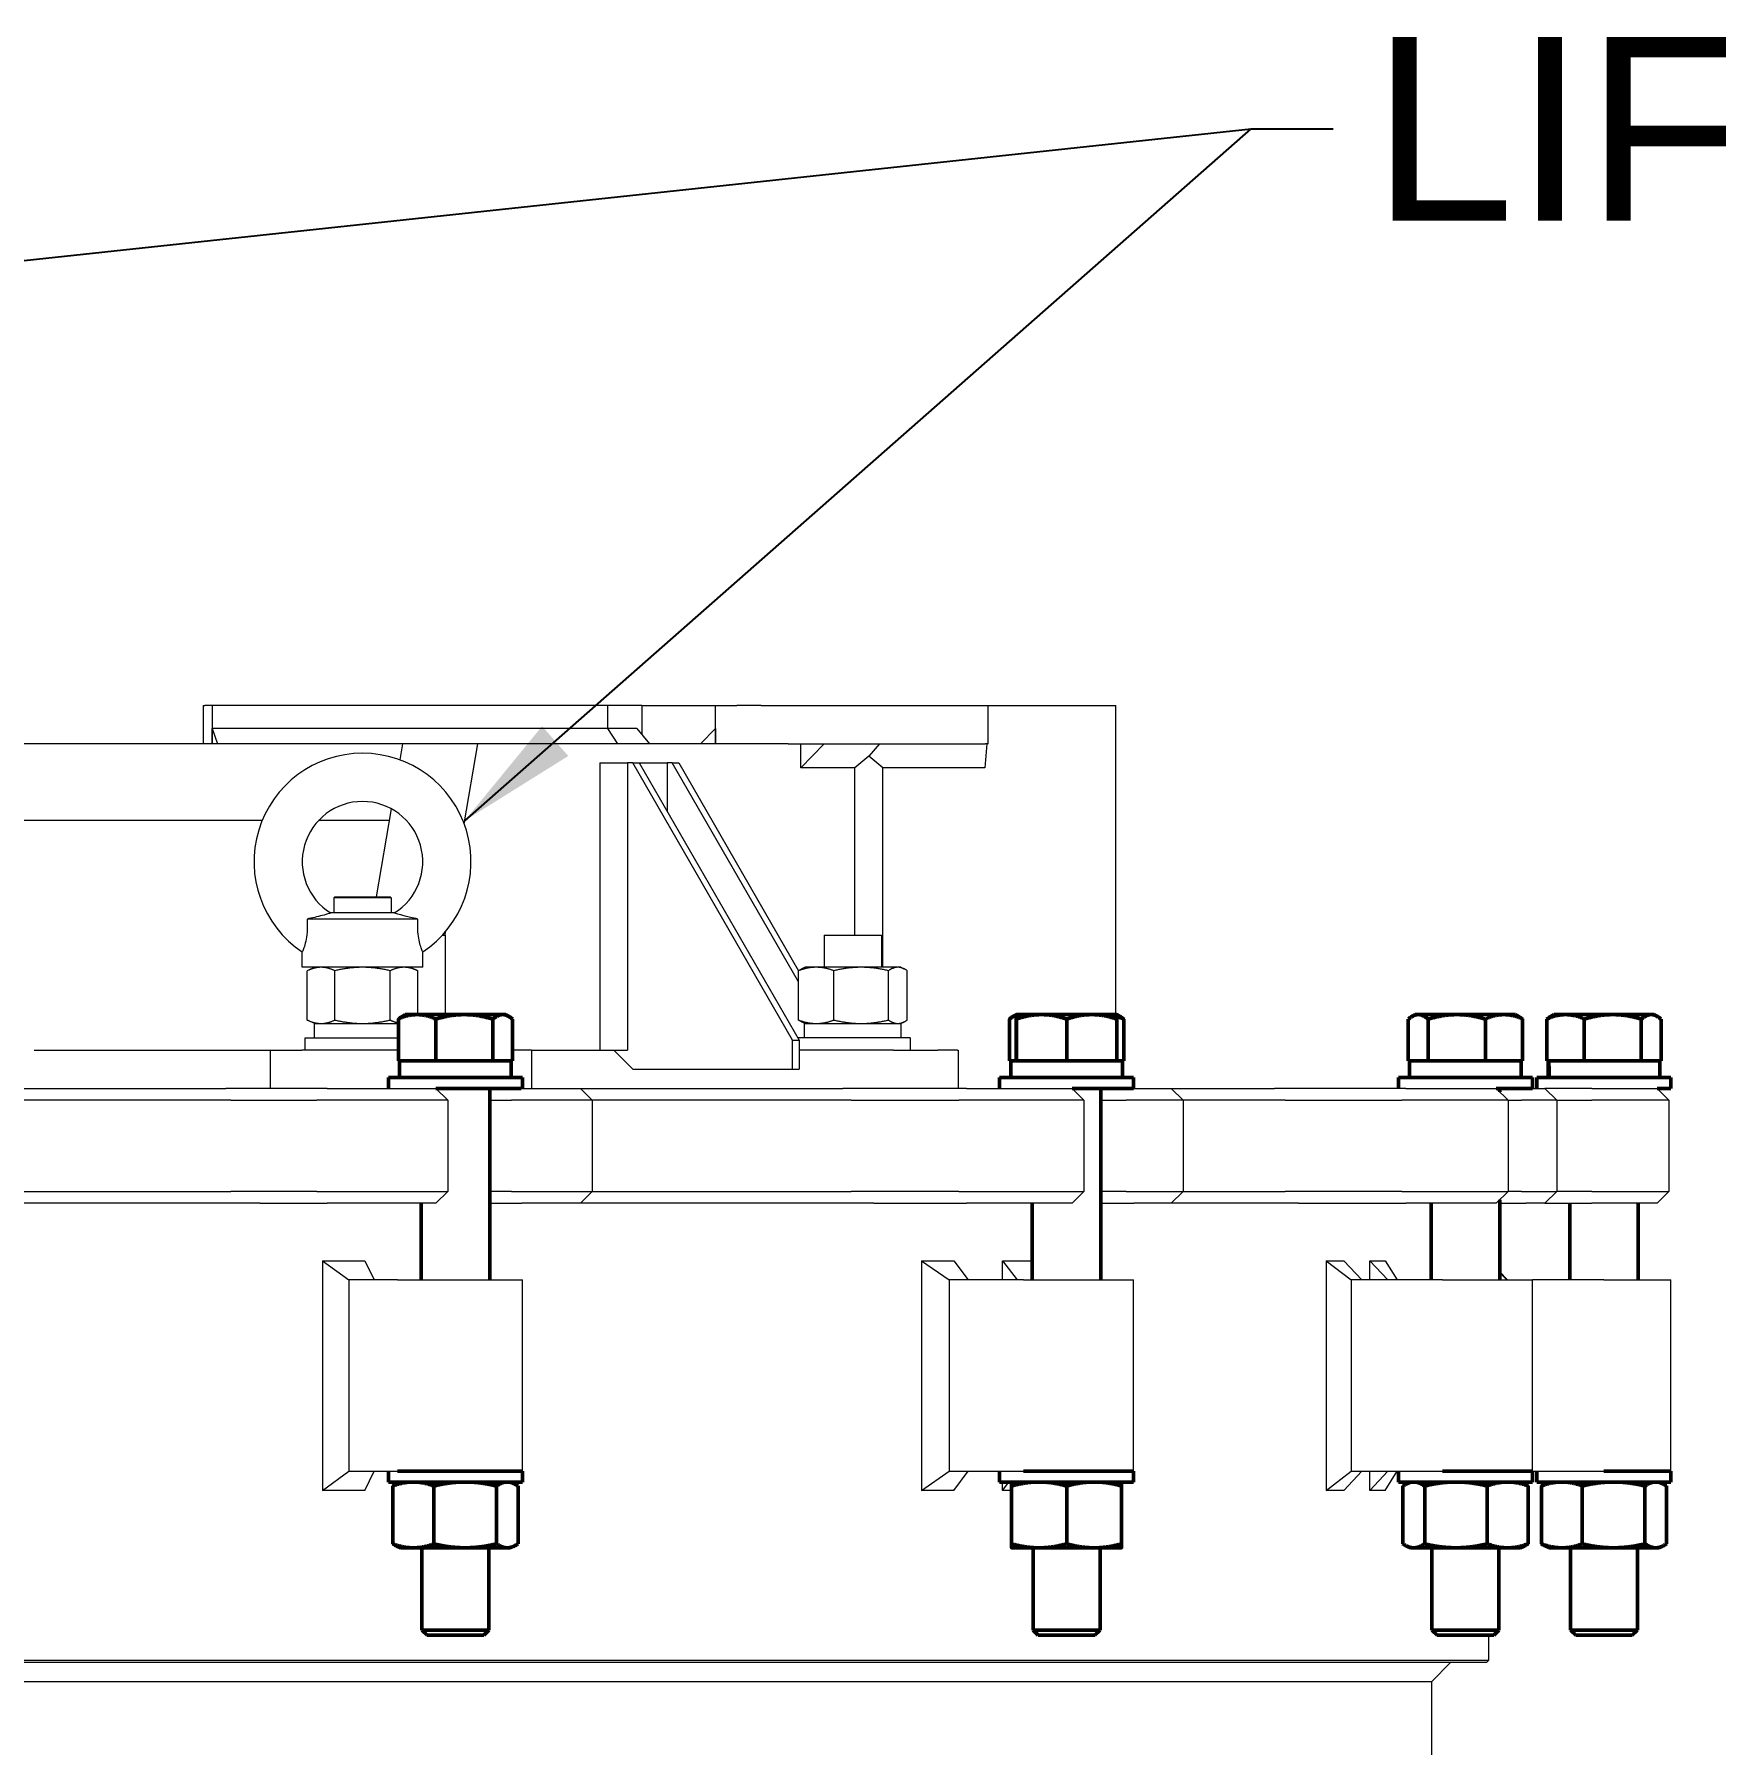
# Model space of a CAD drawing. Header units: inches. Extents: x 20 to 536, y 8 to 344.
# Drawn here: x 266.96 to 288.93, y 141.17 to 163.51 of the extents above; entities that cross this region are included whole.
import ezdxf

# ---------------------------------------------------------------- set-up
doc = ezdxf.new("R2010")
doc.units = ezdxf.units.IN
doc.header["$LTSCALE"] = 16
doc.header["$MEASUREMENT"] = 0
doc.layers.add('Symbol (ANSI)', color=7, linetype='Continuous', lineweight=25)
doc.layers.add('Visible (ANSI)', color=7, linetype='Continuous', lineweight=50)
doc.styles.add('Standard D-E', font='arial.ttf')
doc.dimstyles.new('in [mm] D-E NeptuneBenson$7', dxfattribs={"dimscale": 16, "dimtxt": 0.15, "dimasz": 0.098425, "dimexe": 0.125, "dimexo": 0.063, "dimgap": 0.031496, "dimtad": 0, "dimtih": 1, "dimtoh": 1, "dimdec": 4, "dimrnd": 1e-08, "dimzin": 3, "dimdsep": 46, "dimlunit": 5, "dimtxsty": 'Standard D-E', "dimcen": 0.09, "dimdle": 0.393701, "dimclrd": 256, "dimclre": 256, "dimclrt": 256, "dimadec": 1, "dimazin": 1, "dimtfac": 1, "dimtofl": 0, "dimtmove": 0, "dimatfit": 3, "dimfxl": 1, "dimfrac": 1, "dimtolj": 1, "dimtzin": 4, "dimlwd": -1, "dimlwe": -1, "dimarcsym": 0})

msp = doc.modelspace()

# ---------------------------------------------------------------- linework, layer by layer
at = {"layer": 'Visible (ANSI)', "linetype": 'Continuous', "lineweight": 18}
for p, q in [((269.167809, 154.743472), (269.186101, 154.743472)), ((269.167809, 154.743472), (269.167809, 154.243472)), ((269.283077, 154.743472), (269.186101, 154.743472)), ((274.447728, 154.743472), (269.283077, 154.743472)), ((269.283077, 154.743472), (269.283077, 154.243472)), ((274.896478, 154.743472), (274.447728, 154.743472)), ((274.447728, 154.743472), (274.447728, 154.443472)), ((274.896478, 154.743472), (275.10992, 154.743472)), ((274.896478, 154.743472), (274.896478, 154.364714)), ((275.10992, 154.743472), (275.86042, 154.743472)), ((275.86042, 154.743472), (276.138267, 154.743472)), ((275.86042, 154.243472), (275.86042, 154.743472)), ((276.454945, 154.743472), (276.138267, 154.743472)), ((276.454945, 154.743472), (279.38672, 154.743472)), ((279.38672, 154.743472), (279.421564, 154.743472)), ((279.421564, 154.743472), (280.396791, 154.743472)), ((279.421564, 154.243472), (279.421564, 154.743472)), ((280.396791, 154.743472), (281.089084, 154.743472)), ((281.089084, 150.707101), (281.089084, 154.743472)), ((269.283077, 154.443472), (269.351845, 154.243472)), ((269.283077, 154.243472), (269.283077, 154.443472)), ((274.447728, 154.443472), (269.283077, 154.443472)), ((274.830342, 154.443472), (274.447728, 154.443472)), ((274.447728, 154.443472), (274.579335, 154.243472)), ((274.830342, 154.443472), (274.998287, 154.243472)), ((275.86042, 154.443472), (275.663391, 154.243472)), ((275.86042, 154.443472), (275.86042, 154.243472)), ((271.76987, 154.243472), (264.334165, 154.243472)), ((271.76987, 154.243472), (269.351845, 154.243472)), ((271.76987, 154.243472), (271.734044, 154.034863)), ((272.755013, 154.243472), (271.76987, 154.243472)), ((272.575759, 153.19971), (272.755013, 154.243472)), ((276.8071, 154.243472), (272.755013, 154.243472)), ((276.8071, 154.243472), (279.38672, 154.243472)), ((277.280131, 154.243472), (276.972274, 153.930972)), ((276.972274, 153.930972), (276.972274, 154.243472)), ((278.001731, 154.243472), (277.86385, 154.081898)), ((279.405173, 154.243472), (279.377333, 153.930972)), ((279.421564, 154.243472), (279.38672, 154.243472)), ((274.350027, 153.993472), (274.711552, 153.993472)), ((274.350027, 153.993472), (274.350027, 150.243472)), ((274.778049, 153.993472), (274.711552, 153.993472)), ((274.711552, 153.993472), (274.711552, 150.243472)), ((276.866552, 150.373472), (274.778049, 153.993472)), ((274.778049, 153.993472), (274.863918, 153.993472)), ((274.863918, 153.993472), (276.952421, 150.373472)), ((274.86524, 153.993472), (275.226765, 153.993472)), ((274.86524, 153.993472), (274.86524, 153.991181)), ((275.293262, 153.993472), (275.226765, 153.993472)), ((275.226765, 153.993472), (275.226765, 153.36455)), ((276.942909, 151.134141), (275.293262, 153.993472)), ((275.293262, 153.993472), (275.379131, 153.993472)), ((275.379131, 153.993472), (276.943983, 151.281116)), ((277.681387, 153.930972), (276.972274, 153.930972)), ((277.86385, 154.081898), (277.681387, 153.930972)), ((277.681387, 151.743472), (277.681387, 153.930972)), ((278.046312, 153.930972), (277.86385, 154.081898)), ((279.377333, 153.930972), (278.046312, 153.930972)), ((278.046312, 151.325472), (278.046312, 153.930972)), ((271.624196, 153.395236), (271.426395, 152.243472)), ((269.937763, 153.243472), (264.334165, 153.243472)), ((271.598132, 153.243472), (270.675147, 153.243472)), ((270.885665, 152.243472), (270.873165, 152.230972)), ((271.623165, 152.230972), (270.873165, 152.230972)), ((270.873165, 152.230972), (270.873165, 152.034477)), ((270.885665, 152.243472), (271.610665, 152.243472)), ((271.610665, 152.243472), (271.623165, 152.230972)), ((271.623165, 152.230972), (271.623165, 152.034477)), ((271.972418, 151.955394), (270.523913, 151.955394)), ((271.663508, 152.034477), (270.832822, 152.034477)), ((272.2909, 151.743472), (272.325668, 151.743472)), ((272.325668, 151.743472), (272.334113, 151.792645)), ((272.325668, 151.743472), (272.325668, 150.707101)), ((277.278633, 151.743472), (278.028633, 151.743472)), ((277.278633, 151.743472), (277.278633, 151.325472)), ((278.028633, 151.743472), (278.028633, 151.325472)), ((270.460764, 151.325472), (270.460764, 151.52495)), ((272.035567, 151.325472), (272.035567, 151.52495)), ((272.035567, 151.325472), (270.460764, 151.325472)), ((270.623165, 151.325472), (270.526477, 151.280386)), ((270.526477, 150.636559), (270.526477, 151.280386)), ((270.887321, 150.636559), (270.887321, 151.280386)), ((271.609009, 150.636559), (271.609009, 151.280386)), ((271.873165, 151.325472), (271.969853, 151.280386)), ((271.969853, 150.707101), (271.969853, 151.280386)), ((276.942909, 150.636559), (276.942909, 151.280386)), ((277.028633, 151.325472), (276.988522, 151.306768)), ((277.174855, 151.325472), (277.028633, 151.325472)), ((277.762163, 151.325472), (277.174855, 151.325472)), ((277.406801, 150.636559), (277.406801, 151.280386)), ((278.240941, 151.325472), (277.762163, 151.325472)), ((278.117525, 150.636559), (278.117525, 151.280386)), ((278.278633, 151.325472), (278.240941, 151.325472)), ((278.278633, 151.325472), (278.318744, 151.306768)), ((278.364357, 150.636559), (278.364357, 151.280386)), ((270.623165, 150.591472), (270.526477, 150.636559)), ((270.622689, 150.403472), (270.622689, 150.591472)), ((270.622689, 150.591472), (271.716611, 150.591472)), ((277.028633, 150.591472), (276.988522, 150.610177)), ((277.021133, 150.591472), (278.286133, 150.591472)), ((277.021133, 150.403472), (277.021133, 150.591472)), ((278.278633, 150.591472), (278.318744, 150.610177)), ((278.286133, 150.403472), (278.286133, 150.591472)), ((270.498165, 150.403472), (271.716611, 150.403472)), ((270.498165, 150.243472), (270.498165, 150.403472)), ((276.866552, 150.373472), (276.952421, 150.373472)), ((276.866552, 149.993472), (276.866552, 150.373472)), ((278.403633, 150.403472), (276.935113, 150.403472)), ((276.952421, 150.373472), (276.952421, 149.993472)), ((278.403633, 150.403472), (278.403633, 150.243472)), ((266.959165, 150.243472), (270.040386, 150.243472)), ((270.040386, 150.243472), (270.454517, 150.243472)), ((270.040386, 150.243472), (270.040386, 149.743472)), ((271.716611, 150.243472), (270.454517, 150.243472)), ((273.455229, 150.243472), (273.20805, 150.243472)), ((273.455229, 150.243472), (274.350027, 150.243472)), ((273.455229, 150.243472), (273.455229, 149.743472)), ((274.350027, 150.243472), (274.711552, 150.243472)), ((274.531764, 150.243472), (274.778049, 149.993472)), ((278.183849, 150.243472), (276.952421, 150.243472)), ((278.183849, 150.243472), (278.762289, 150.243472)), ((279.019896, 150.243472), (278.762289, 150.243472)), ((279.019896, 150.243472), (279.027325, 150.243472)), ((279.027325, 150.243472), (279.027325, 149.743472)), ((274.778049, 149.993472), (276.866552, 149.993472)), ((276.866552, 149.993472), (276.952421, 149.993472)), ((264.769311, 149.743472), (269.462742, 149.743472)), ((270.307369, 149.743472), (269.462742, 149.743472)), ((270.785475, 149.743472), (270.307369, 149.743472)), ((270.785475, 149.743472), (271.915026, 149.743472)), ((271.915026, 149.743472), (272.158022, 149.743472)), ((272.158022, 149.743472), (272.207552, 149.743472)), ((272.207552, 149.743472), (272.362552, 149.588472)), ((273.329318, 149.743472), (273.319663, 149.743472)), ((273.329318, 149.743472), (273.461092, 149.743472)), ((273.461092, 149.743472), (273.696084, 149.743472)), ((273.696084, 149.743472), (274.094317, 149.743472)), ((274.094317, 149.743472), (277.521187, 149.743472)), ((274.094317, 149.743472), (274.249317, 149.588472)), ((278.405809, 149.743472), (277.521187, 149.743472)), ((279.138311, 149.743472), (278.405809, 149.743472)), ((279.138311, 149.743472), (280.310224, 149.743472)), ((280.310224, 149.743472), (280.493743, 149.743472)), ((280.493743, 149.743472), (280.517487, 149.743472)), ((280.517487, 149.743472), (280.672487, 149.588472)), ((281.325603, 149.743472), (281.320348, 149.743472)), ((281.325603, 149.743472), (281.460917, 149.743472)), ((281.460917, 149.743472), (281.632173, 149.743472)), ((281.632173, 149.743472), (281.812041, 149.743472)), ((281.812041, 149.743472), (283.159857, 149.743472)), ((281.812041, 149.743472), (281.967041, 149.588472)), ((283.977775, 149.743472), (283.159857, 149.743472)), ((284.876322, 149.743472), (283.977775, 149.743472)), ((284.876322, 149.743472), (285.949246, 149.743472)), ((285.949246, 149.743472), (286.051154, 149.743472)), ((286.051154, 149.743472), (286.057706, 149.743472)), ((286.057706, 149.743472), (286.212706, 149.588472)), ((286.530893, 149.743472), (286.565776, 149.743472)), ((286.565776, 149.743472), (286.652641, 149.743472)), ((286.652641, 149.743472), (286.694369, 149.743472)), ((287.307419, 149.743472), (286.694369, 149.743472)), ((286.694369, 149.743472), (286.849369, 149.588472)), ((287.307419, 149.743472), (288.151945, 149.743472)), ((288.151945, 149.743472), (288.159949, 149.743472)), ((288.159949, 149.743472), (288.159977, 149.743472)), ((288.159977, 149.743472), (288.314977, 149.588472)), ((269.528381, 149.588472), (264.809285, 149.588472)), ((269.528381, 149.588472), (270.173135, 149.588472)), ((270.173135, 149.588472), (270.651241, 149.588472)), ((271.987988, 149.588472), (270.651241, 149.588472)), ((272.232211, 149.588472), (271.987988, 149.588472)), ((272.362552, 149.588472), (272.232211, 149.588472)), ((272.362552, 149.588472), (272.362552, 148.398472)), ((272.909831, 149.588472), (273.195084, 149.588472)), ((273.541857, 149.588472), (273.195084, 149.588472)), ((273.778035, 149.588472), (273.541857, 149.588472)), ((274.249317, 149.588472), (273.778035, 149.588472)), ((277.630893, 149.588472), (274.249317, 149.588472)), ((274.249317, 149.588472), (274.249317, 148.398472)), ((277.630893, 149.588472), (278.306177, 149.588472)), ((278.306177, 149.588472), (279.038679, 149.588472)), ((280.425558, 149.588472), (279.038679, 149.588472)), ((280.610004, 149.588472), (280.425558, 149.588472)), ((280.672487, 149.588472), (280.610004, 149.588472)), ((280.672487, 149.588472), (280.672487, 148.398472)), ((280.892848, 149.588472), (281.225971, 149.588472)), ((281.582059, 149.588472), (281.225971, 149.588472)), ((281.754179, 149.588472), (281.582059, 149.588472)), ((281.967041, 149.588472), (281.754179, 149.588472)), ((283.300397, 149.588472), (281.967041, 149.588472)), ((281.967041, 149.588472), (281.967041, 148.398472)), ((283.300397, 149.588472), (283.924762, 149.588472)), ((283.924762, 149.588472), (284.823308, 149.588472)), ((286.093042, 149.588472), (284.823308, 149.588472)), ((286.195464, 149.588472), (286.093042, 149.588472)), ((286.212706, 149.588472), (286.195464, 149.588472)), ((286.212706, 149.588472), (286.390231, 149.588472)), ((286.212706, 149.588472), (286.212706, 148.398472)), ((286.712683, 149.588472), (286.390231, 149.588472)), ((286.799987, 149.588472), (286.712683, 149.588472)), ((286.849369, 149.588472), (286.799987, 149.588472)), ((286.849369, 149.588472), (287.307419, 149.588472)), ((286.849369, 149.588472), (286.849369, 148.398472)), ((288.306858, 149.588472), (287.307419, 149.588472)), ((288.314902, 149.588472), (288.306858, 149.588472)), ((288.314977, 149.588472), (288.314902, 149.588472)), ((288.314977, 149.588472), (288.314977, 148.398472)), ((264.809285, 148.398472), (269.528381, 148.398472)), ((270.173135, 148.398472), (269.528381, 148.398472)), ((270.651241, 148.398472), (270.173135, 148.398472)), ((270.651241, 148.398472), (271.987988, 148.398472)), ((271.987988, 148.398472), (272.232211, 148.398472)), ((272.207552, 148.243472), (272.362552, 148.398472)), ((272.232211, 148.398472), (272.362552, 148.398472)), ((273.195084, 148.398472), (272.909831, 148.398472)), ((273.195084, 148.398472), (273.541857, 148.398472)), ((273.541857, 148.398472), (273.778035, 148.398472)), ((273.778035, 148.398472), (274.249317, 148.398472)), ((274.094317, 148.243472), (274.249317, 148.398472)), ((274.249317, 148.398472), (277.630893, 148.398472)), ((278.306177, 148.398472), (277.630893, 148.398472)), ((279.038679, 148.398472), (278.306177, 148.398472)), ((279.038679, 148.398472), (280.425558, 148.398472)), ((280.425558, 148.398472), (280.610004, 148.398472)), ((280.517487, 148.243472), (280.672487, 148.398472)), ((280.610004, 148.398472), (280.672487, 148.398472)), ((281.225971, 148.398472), (280.892848, 148.398472)), ((281.225971, 148.398472), (281.582059, 148.398472)), ((281.582059, 148.398472), (281.754179, 148.398472)), ((281.754179, 148.398472), (281.967041, 148.398472)), ((281.812041, 148.243472), (281.967041, 148.398472)), ((281.967041, 148.398472), (283.300397, 148.398472)), ((283.924762, 148.398472), (283.300397, 148.398472)), ((284.823308, 148.398472), (283.924762, 148.398472)), ((284.823308, 148.398472), (286.093042, 148.398472)), ((286.057706, 148.243472), (286.212706, 148.398472)), ((286.093042, 148.398472), (286.195464, 148.398472)), ((286.195464, 148.398472), (286.212706, 148.398472)), ((286.390231, 148.398472), (286.212706, 148.398472)), ((286.390231, 148.398472), (286.712683, 148.398472)), ((286.694369, 148.243472), (286.849369, 148.398472)), ((286.712683, 148.398472), (286.799987, 148.398472)), ((286.799987, 148.398472), (286.849369, 148.398472)), ((287.307419, 148.398472), (286.849369, 148.398472)), ((287.307419, 148.398472), (288.306858, 148.398472)), ((288.159977, 148.243472), (288.314977, 148.398472)), ((288.306858, 148.398472), (288.314902, 148.398472)), ((288.314902, 148.398472), (288.314977, 148.398472)), ((269.909016, 148.243472), (264.472068, 148.243472)), ((269.909016, 148.243472), (270.307369, 148.243472)), ((270.307369, 148.243472), (270.785475, 148.243472)), ((271.915026, 148.243472), (270.785475, 148.243472)), ((272.158022, 148.243472), (271.915026, 148.243472)), ((272.207552, 148.243472), (272.158022, 148.243472)), ((272.909831, 148.243472), (273.329318, 148.243472)), ((273.461092, 148.243472), (273.329318, 148.243472)), ((273.696084, 148.243472), (273.461092, 148.243472)), ((274.094317, 148.243472), (273.696084, 148.243472)), ((277.927044, 148.243472), (274.094317, 148.243472)), ((277.927044, 148.243472), (278.405809, 148.243472)), ((278.405809, 148.243472), (279.138311, 148.243472)), ((280.310224, 148.243472), (279.138311, 148.243472)), ((280.493743, 148.243472), (280.310224, 148.243472)), ((280.517487, 148.243472), (280.493743, 148.243472)), ((280.892848, 148.243472), (281.325603, 148.243472)), ((281.460917, 148.243472), (281.325603, 148.243472)), ((281.632173, 148.243472), (281.460917, 148.243472)), ((281.812041, 148.243472), (281.632173, 148.243472)), ((283.476344, 148.243472), (281.812041, 148.243472)), ((283.476344, 148.243472), (283.977775, 148.243472)), ((283.977775, 148.243472), (284.876322, 148.243472)), ((285.949246, 148.243472), (284.876322, 148.243472)), ((286.051154, 148.243472), (285.949246, 148.243472)), ((286.057706, 148.243472), (286.051154, 148.243472)), ((286.103393, 148.243472), (286.443244, 148.243472)), ((286.565776, 148.243472), (286.443244, 148.243472)), ((286.652641, 148.243472), (286.565776, 148.243472)), ((286.694369, 148.243472), (286.652641, 148.243472)), ((286.694369, 148.243472), (287.307419, 148.243472)), ((288.151945, 148.243472), (287.307419, 148.243472)), ((288.159949, 148.243472), (288.151945, 148.243472)), ((288.159977, 148.243472), (288.159949, 148.243472)), ((270.724533, 147.493375), (270.724533, 144.49357)), ((270.724533, 147.493375), (271.278427, 147.493375)), ((270.724533, 147.493375), (271.070362, 147.243472)), ((271.278427, 147.493375), (271.399607, 147.243472)), ((278.552366, 147.493375), (278.552366, 144.49357)), ((278.552366, 147.493375), (278.970549, 147.493375)), ((278.552366, 147.493375), (278.911264, 147.243472)), ((278.970549, 147.493375), (279.159181, 147.243472)), ((279.607749, 147.493375), (279.801968, 147.243472)), ((279.607749, 147.243472), (279.607749, 147.493375)), ((279.607749, 147.493375), (279.997848, 147.493375)), ((283.836048, 147.493375), (283.836048, 144.49357)), ((283.836048, 147.493375), (284.068082, 147.493375)), ((283.836048, 147.493375), (284.164726, 147.243472)), ((284.068082, 147.493375), (284.301413, 147.243472)), ((284.407129, 147.493375), (284.643433, 147.243472)), ((284.407129, 147.243472), (284.407129, 147.493375)), ((284.407129, 147.493375), (284.605526, 147.493375)), ((284.605526, 147.493375), (284.763262, 147.243472)), ((271.704558, 147.243472), (271.070362, 147.243472)), ((271.070362, 147.243472), (271.070362, 144.743472)), ((271.704558, 147.243472), (273.337331, 147.243472)), ((273.337331, 144.743472), (273.337331, 147.243472)), ((279.882909, 147.243472), (278.911264, 147.243472)), ((278.911264, 147.243472), (278.911264, 144.743472)), ((279.882909, 147.243472), (281.320348, 147.243472)), ((281.320348, 144.743472), (281.320348, 147.243472)), ((285.356625, 147.243472), (284.164726, 147.243472)), ((284.164726, 147.243472), (284.164726, 144.743472)), ((285.356625, 147.243472), (286.530893, 147.243472)), ((286.103393, 147.346159), (286.206074, 147.243472)), ((286.103393, 147.333956), (286.197104, 147.243472)), ((286.530893, 144.743472), (286.530893, 147.243472)), ((287.465496, 147.243472), (286.530893, 147.243472)), ((287.465496, 147.243472), (288.340496, 147.243472)), ((288.340496, 144.743472), (288.340496, 147.243472)), ((270.724533, 144.49357), (271.070362, 144.743472)), ((271.070362, 144.743472), (271.704558, 144.743472)), ((271.278427, 144.49357), (271.399607, 144.743472)), ((273.337331, 144.743472), (271.704558, 144.743472)), ((278.552366, 144.49357), (278.911264, 144.743472)), ((278.911264, 144.743472), (279.882909, 144.743472)), ((278.970549, 144.49357), (279.159181, 144.743472)), ((279.607749, 144.49357), (279.692677, 144.602847)), ((279.607749, 144.49357), (279.607749, 144.602847)), ((281.320348, 144.743472), (279.882909, 144.743472)), ((283.836048, 144.49357), (284.164726, 144.743472)), ((284.068082, 144.49357), (284.301413, 144.743472)), ((284.164726, 144.743472), (285.356625, 144.743472)), ((284.407129, 144.49357), (284.643433, 144.743472)), ((284.407129, 144.49357), (284.407129, 144.743472)), ((284.605526, 144.49357), (284.763262, 144.743472)), ((286.530893, 144.743472), (285.356625, 144.743472)), ((286.530893, 144.743472), (287.465496, 144.743472)), ((288.340496, 144.743472), (287.465496, 144.743472)), ((271.278427, 144.49357), (270.724533, 144.49357)), ((278.970549, 144.49357), (278.552366, 144.49357)), ((279.725544, 144.49357), (279.607749, 144.49357)), ((284.068082, 144.49357), (283.836048, 144.49357)), ((284.605526, 144.49357), (284.407129, 144.49357)), ((285.960496, 142.274722), (285.960496, 142.603097)), ((228.957835, 142.274722), (285.960496, 142.274722)), ((285.929246, 142.243472), (228.989085, 142.243472)), ((285.21119, 141.993472), (285.46119, 142.243472)), ((285.929246, 142.243472), (285.960496, 142.274722)), ((285.21119, 141.993472), (229.707141, 141.993472)), ((285.21119, 141.993472), (285.21119, 73.75734))]:
    msp.add_line(p, q, dxfattribs=at)
at = {"layer": 'Visible (ANSI)'}
for p, q in [((271.716611, 150.103101), (271.716611, 150.64851)), ((271.806331, 150.707101), (271.764721, 150.683078)), ((271.960624, 150.707101), (271.806331, 150.707101)), ((272.577497, 150.707101), (271.960624, 150.707101)), ((272.204637, 150.103101), (272.204637, 150.64851)), ((273.079203, 150.707101), (272.577497, 150.707101)), ((272.950356, 150.103101), (272.950356, 150.64851)), ((273.118331, 150.707101), (273.079203, 150.707101)), ((273.118331, 150.707101), (273.15994, 150.683078)), ((273.20805, 150.103101), (273.20805, 150.64851)), ((279.699119, 150.103101), (279.699119, 150.64851)), ((279.789347, 150.707101), (279.746753, 150.682509)), ((279.788615, 150.103101), (279.788615, 150.64851)), ((279.789348, 150.707101), (279.789347, 150.707101)), ((279.789349, 150.707101), (279.789348, 150.707101)), ((280.118451, 150.707101), (279.789349, 150.707101)), ((279.790084, 150.103101), (279.790084, 150.64851)), ((280.774449, 150.707101), (280.118451, 150.707101)), ((280.446817, 150.103101), (280.446817, 150.64851)), ((281.101348, 150.707101), (280.774449, 150.707101)), ((281.101348, 150.707101), (281.101349, 150.707101)), ((281.101349, 150.707101), (281.143943, 150.682509)), ((281.102081, 150.103101), (281.102081, 150.64851)), ((281.191577, 150.103101), (281.191577, 150.64851)), ((284.909663, 150.103101), (284.909663, 150.64851)), ((284.999893, 150.707101), (284.957298, 150.682509)), ((285.039891, 150.707101), (284.999893, 150.707101)), ((285.543233, 150.707101), (285.039891, 150.707101)), ((285.170118, 150.103101), (285.170118, 150.64851)), ((286.159235, 150.707101), (285.543233, 150.707101)), ((285.916347, 150.103101), (285.916347, 150.64851)), ((286.311893, 150.707101), (286.159235, 150.707101)), ((286.311893, 150.707101), (286.354488, 150.682509)), ((286.402122, 150.103101), (286.402122, 150.64851)), ((286.719777, 150.103101), (286.719777, 150.64851)), ((286.809496, 150.707101), (286.767886, 150.683078)), ((286.96379, 150.707101), (286.809496, 150.707101)), ((287.580662, 150.707101), (286.96379, 150.707101)), ((287.207802, 150.103101), (287.207802, 150.64851)), ((288.082368, 150.707101), (287.580662, 150.707101)), ((287.953521, 150.103101), (287.953521, 150.64851)), ((288.121496, 150.707101), (288.082368, 150.707101)), ((288.121496, 150.707101), (288.163105, 150.683078)), ((288.211215, 150.103101), (288.211215, 150.64851)), ((271.960624, 150.103101), (271.716611, 150.103101)), ((271.732831, 150.103097), (273.191831, 150.103097)), ((271.732831, 150.103097), (271.732831, 149.884097)), ((271.806331, 150.103101), (271.806331, 150.103097)), ((272.204637, 150.103101), (271.960624, 150.103101)), ((272.577497, 150.103101), (272.204637, 150.103101)), ((272.950356, 150.103101), (272.577497, 150.103101)), ((273.079203, 150.103101), (272.950356, 150.103101)), ((273.20805, 150.103101), (273.079203, 150.103101)), ((273.118331, 150.103101), (273.118331, 150.103097)), ((273.191831, 150.103097), (273.191831, 149.884097)), ((279.788615, 150.103101), (279.699119, 150.103101)), ((279.715848, 150.103097), (281.174848, 150.103097)), ((279.715848, 150.103097), (279.715848, 149.884097)), ((279.789349, 150.103101), (279.788615, 150.103101)), ((279.789348, 150.103101), (279.789348, 150.103097)), ((279.790084, 150.103101), (279.789349, 150.103101)), ((280.118451, 150.103101), (279.790084, 150.103101)), ((280.446817, 150.103101), (280.118451, 150.103101)), ((280.774449, 150.103101), (280.446817, 150.103101)), ((281.102081, 150.103101), (280.774449, 150.103101)), ((281.101348, 150.103101), (281.101348, 150.103097)), ((281.191577, 150.103101), (281.102081, 150.103101)), ((281.174848, 150.103097), (281.174848, 149.884097)), ((285.039891, 150.103101), (284.909663, 150.103101)), ((284.926393, 150.103097), (286.385393, 150.103097)), ((284.926393, 150.103097), (284.926393, 149.884097)), ((284.999893, 150.103101), (284.999893, 150.103097)), ((285.170118, 150.103101), (285.039891, 150.103101)), ((285.543233, 150.103101), (285.170118, 150.103101)), ((285.916347, 150.103101), (285.543233, 150.103101)), ((286.159235, 150.103101), (285.916347, 150.103101)), ((286.402122, 150.103101), (286.159235, 150.103101)), ((286.311893, 150.103101), (286.311893, 150.103097)), ((286.385393, 150.103097), (286.385393, 149.884097)), ((286.96379, 150.103101), (286.719777, 150.103101)), ((286.735996, 150.103097), (286.738685, 150.103097)), ((286.735996, 150.103097), (286.735996, 149.884097)), ((286.738685, 150.103097), (286.745438, 150.103097)), ((286.745438, 150.103097), (288.194996, 150.103097)), ((286.809496, 150.103101), (286.809496, 150.103097)), ((287.207802, 150.103101), (286.96379, 150.103101)), ((287.580662, 150.103101), (287.207802, 150.103101)), ((287.953521, 150.103101), (287.580662, 150.103101)), ((288.082368, 150.103101), (287.953521, 150.103101)), ((288.211215, 150.103101), (288.082368, 150.103101)), ((288.121496, 150.103101), (288.121496, 150.103097)), ((288.194996, 150.103097), (288.194996, 149.884097)), ((273.337331, 149.884097), (271.587331, 149.884097)), ((271.587331, 149.743472), (271.587331, 149.884097)), ((272.207552, 149.743472), (273.319663, 149.743472)), ((272.909831, 149.743472), (272.909831, 147.243472)), ((273.337331, 149.743472), (273.337331, 149.884097)), ((281.320348, 149.884097), (279.570348, 149.884097)), ((279.570348, 149.743472), (279.570348, 149.884097)), ((280.517487, 149.743472), (281.320348, 149.743472)), ((280.892848, 149.743472), (280.892848, 147.243472)), ((281.320348, 149.743472), (281.320348, 149.884097)), ((286.530893, 149.884097), (284.780893, 149.884097)), ((284.780893, 149.743472), (284.780893, 149.884097)), ((286.057706, 149.743472), (286.530893, 149.743472)), ((286.103393, 149.743472), (286.103393, 149.697786)), ((286.530893, 149.743472), (286.530893, 149.884097)), ((288.340496, 149.884097), (286.590496, 149.884097)), ((286.590496, 149.743472), (286.590496, 149.884097)), ((288.159977, 149.743472), (288.340496, 149.743472)), ((288.340496, 149.743472), (288.340496, 149.884097)), ((272.014831, 148.243472), (272.014831, 147.243472)), ((279.997848, 148.243472), (279.997848, 147.243472)), ((285.208393, 148.243472), (285.208393, 147.243472)), ((286.103393, 148.289159), (286.103393, 147.243472)), ((287.017996, 148.243472), (287.017996, 147.243472)), ((287.912996, 148.243472), (287.912996, 147.243472)), ((271.587331, 144.602847), (271.587331, 144.743472)), ((271.587331, 144.602847), (273.337331, 144.602847)), ((271.644995, 143.795715), (271.644995, 144.55098)), ((271.743331, 144.602847), (271.697725, 144.581581)), ((273.337331, 144.743472), (271.704558, 144.743472)), ((272.179889, 143.795715), (272.179889, 144.55098)), ((272.997225, 143.795715), (272.997225, 144.55098)), ((273.181331, 144.602847), (273.226936, 144.581581)), ((273.279666, 143.795715), (273.279666, 144.55098)), ((273.337331, 144.602847), (273.337331, 144.743472)), ((279.570348, 144.602847), (279.570348, 144.743472)), ((279.570348, 144.602847), (281.320348, 144.602847)), ((279.725544, 143.795715), (279.725544, 144.55098)), ((279.726348, 144.602847), (279.726347, 144.602847)), ((279.727155, 143.795715), (279.727155, 144.55098)), ((281.320348, 144.743472), (279.882909, 144.743472)), ((280.446958, 143.795715), (280.446958, 144.55098)), ((281.164348, 144.602847), (281.164349, 144.602847)), ((281.165152, 143.795715), (281.165152, 144.55098)), ((281.320348, 144.602847), (281.320348, 144.743472)), ((284.780893, 144.602847), (284.780893, 144.743472)), ((284.780893, 144.602847), (286.530893, 144.602847)), ((284.837998, 143.795715), (284.837998, 144.55098)), ((284.936893, 144.602847), (284.890207, 144.581078)), ((285.123466, 143.795715), (285.123466, 144.55098)), ((286.530893, 144.743472), (285.356625, 144.743472)), ((285.941361, 143.795715), (285.941361, 144.55098)), ((286.374893, 144.602847), (286.421579, 144.581078)), ((286.473787, 143.795715), (286.473787, 144.55098)), ((286.530893, 144.602847), (286.530893, 144.743472)), ((286.590496, 144.602847), (286.590496, 144.743472)), ((286.590496, 144.602847), (288.340496, 144.602847)), ((286.64816, 143.795715), (286.64816, 144.55098)), ((286.746496, 144.602847), (286.70089, 144.581581)), ((287.183054, 143.795715), (287.183054, 144.55098)), ((288.340496, 144.743472), (287.465496, 144.743472)), ((288.00039, 143.795715), (288.00039, 144.55098)), ((288.184496, 144.602847), (288.230101, 144.581581)), ((288.282831, 143.795715), (288.282831, 144.55098)), ((288.340496, 144.602847), (288.340496, 144.743472)), ((271.743331, 143.743847), (271.697725, 143.765114)), ((271.743331, 143.743847), (271.912442, 143.743847)), ((271.912442, 143.743847), (272.588557, 143.743847)), ((272.024831, 143.743847), (272.024831, 142.669212)), ((272.588557, 143.743847), (273.138445, 143.743847)), ((272.899831, 143.743847), (272.899831, 142.669212)), ((273.138445, 143.743847), (273.181331, 143.743847)), ((273.181331, 143.743847), (273.226936, 143.765114)), ((279.726348, 143.743847), (279.726347, 143.743848)), ((279.726348, 143.743847), (279.726349, 143.743847)), ((279.726349, 143.743847), (280.087057, 143.743847)), ((280.007848, 143.743847), (280.007848, 142.669212)), ((280.087057, 143.743847), (280.806055, 143.743847)), ((280.806055, 143.743847), (281.164348, 143.743847)), ((280.882848, 143.743847), (280.882848, 142.669212)), ((281.164348, 143.743847), (281.164349, 143.743848)), ((284.936893, 143.743847), (284.890207, 143.765617)), ((284.936893, 143.743847), (284.980732, 143.743847)), ((284.980732, 143.743847), (285.532413, 143.743847)), ((285.218393, 143.743847), (285.218393, 142.669212)), ((285.532413, 143.743847), (286.207574, 143.743847)), ((286.093393, 143.743847), (286.093393, 142.669212)), ((286.207574, 143.743847), (286.374893, 143.743847)), ((286.374893, 143.743847), (286.421579, 143.765617)), ((286.746496, 143.743847), (286.70089, 143.765114)), ((286.746496, 143.743847), (286.915607, 143.743847)), ((286.915607, 143.743847), (287.591722, 143.743847)), ((287.027996, 143.743847), (287.027996, 142.669212)), ((287.591722, 143.743847), (288.141611, 143.743847)), ((287.902996, 143.743847), (287.902996, 142.669212)), ((288.141611, 143.743847), (288.184496, 143.743847)), ((288.184496, 143.743847), (288.230101, 143.765114)), ((272.024831, 142.669212), (272.899831, 142.669212)), ((272.092992, 142.603097), (272.024831, 142.669212)), ((272.831669, 142.603097), (272.092992, 142.603097)), ((272.831669, 142.603097), (272.899831, 142.669212)), ((280.007848, 142.669212), (280.882848, 142.669212)), ((280.076009, 142.603097), (280.007848, 142.669212)), ((280.814687, 142.603097), (280.076009, 142.603097)), ((280.814687, 142.603097), (280.882848, 142.669212)), ((285.218393, 142.669212), (286.093393, 142.669212)), ((285.286554, 142.603097), (285.218393, 142.669212)), ((286.025232, 142.603097), (285.286554, 142.603097)), ((286.025232, 142.603097), (286.093393, 142.669212)), ((287.027996, 142.669212), (287.902996, 142.669212)), ((287.096157, 142.603097), (287.027996, 142.669212)), ((287.834835, 142.603097), (287.096157, 142.603097)), ((287.834835, 142.603097), (287.902996, 142.669212))]:
    msp.add_line(p, q, dxfattribs=at)
at = {"layer": 'Visible (ANSI)', "linetype": 'Continuous', "lineweight": 18}
for radius, start, end in [(1.417323, 303.7489886, 236.2510114), (0.787402, 301.8357245, 238.1642755)]:
    msp.add_arc((271.248165, 152.703425), radius, start, end, dxfattribs=at)
at = {"layer": 'Visible (ANSI)'}
for centre, start_param, end_param in [((287.465496, 149.728846), 4.616270305, 4.669319672), ((287.465496, 150.039349), 4.69144493, 4.744388703)]:
    msp.add_ellipse(centre, major_axis=(0.132042, -4.137137), ratio=0.173417129, start_param=start_param, end_param=end_param, dxfattribs=at)
at = {"layer": 'Visible (ANSI)', "linetype": 'Continuous', "lineweight": 18}
for points, knots in [([(270.523913, 151.955394), (270.527157, 151.898773), (270.527686, 151.840552), (270.519529, 151.736342), (270.512884, 151.697171), (270.498474, 151.631843), (270.489944, 151.603465), (270.474593, 151.558449), (270.468096, 151.542518), (270.462001, 151.5278), (270.460789, 151.52494), (270.460781, 151.524944)], [0, 0, 0, 0, 0.43602809, 0.43602809, 0.810321089, 0.810321089, 1.202761918, 1.202761918, 1.595585956, 1.595585956, 1.844904401, 1.844904401, 1.844904401, 1.844904401]), ([(270.832822, 152.034477), (270.832822, 152.034477), (270.827309, 152.032535), (270.805203, 152.025317), (270.78806, 152.019948), (270.740278, 152.00622), (270.707558, 151.997525), (270.640623, 151.981113), (270.606793, 151.973306), (270.5561, 151.962208), (270.540087, 151.958782), (270.523913, 151.955394)], [1.447426717, 1.447426717, 1.447426717, 1.447426717, 1.701363756, 1.701363756, 1.977577973, 1.977577973, 2.323953221, 2.323953221, 2.627241453, 2.627241453, 2.763852407, 2.763852407, 2.763852407, 2.763852407]), ([(271.972418, 151.955394), (271.938665, 151.962464), (271.905592, 151.969708), (271.825319, 151.98823), (271.781599, 151.999314), (271.720026, 152.016392), (271.69794, 152.023151), (271.67064, 152.031968), (271.663856, 152.034357), (271.663513, 152.034476), (271.663508, 152.034477), (271.663508, 152.034477)], [0.164394047, 0.164394047, 0.164394047, 0.164394047, 0.430091251, 0.430091251, 0.844644055, 0.844644055, 1.165696229, 1.165696229, 1.440343308, 1.440343308, 1.447426706, 1.447426706, 1.447426706, 1.447426706]), ([(272.03555, 151.524944), (272.035555, 151.524945), (272.03515, 151.525921), (272.032095, 151.533142), (272.026851, 151.545448), (272.013143, 151.582909), (272.005031, 151.607135), (271.990112, 151.664506), (271.983587, 151.696119), (271.97371, 151.767646), (271.970848, 151.806575), (271.969344, 151.882578), (271.970351, 151.919317), (271.972418, 151.955394)], [1.845071138, 1.845071138, 1.845071138, 1.845071138, 1.990459955, 1.990459955, 2.38348301, 2.38348301, 2.760985396, 2.760985396, 3.119921201, 3.119921201, 3.506258591, 3.506258591, 3.861808851, 3.861808851, 3.861808851, 3.861808851])]:
    msp.add_open_spline(points, degree=3, knots=knots, dxfattribs=at)
for points, weights in [([(270.706899, 151.325472), (270.623165, 151.325472), (270.526477, 151.280386)], [1, 1.0379548493, 1]), ([(270.887321, 151.280386), (270.790634, 151.325472), (270.706899, 151.325472)], [1, 1.0379548493, 1]), ([(271.248165, 151.325472), (271.080697, 151.325472), (270.887321, 151.280386)], [1, 1.0379548493, 1]), ([(271.609009, 151.280386), (271.415634, 151.325472), (271.248165, 151.325472)], [1, 1.0379548493, 1]), ([(271.789431, 151.325472), (271.705697, 151.325472), (271.609009, 151.280386)], [1, 1.0379548493, 1]), ([(271.969853, 151.280386), (271.873165, 151.325472), (271.789431, 151.325472)], [1, 1.0379548493, 1]), ([(277.174855, 151.325472), (277.067209, 151.325472), (276.942909, 151.280386)], [1, 1.0379548493, 1]), ([(276.942909, 151.280386), (276.966646, 151.296567), (276.988522, 151.306768)], [1, 1.01329823303, 1.01727786751]), ([(277.406801, 151.280386), (277.282502, 151.325472), (277.174855, 151.325472)], [1, 1.0379548493, 1]), ([(277.762163, 151.325472), (277.597239, 151.325472), (277.406801, 151.280386)], [1, 1.0379548493, 1]), ([(278.117525, 151.280386), (277.927087, 151.325472), (277.762163, 151.325472)], [1, 1.0379548493, 1]), ([(278.240941, 151.325472), (278.183663, 151.325472), (278.117525, 151.280386)], [1, 1.0379548493, 1]), ([(278.364357, 151.280386), (278.298218, 151.325472), (278.240941, 151.325472)], [1, 1.0379548493, 1]), ([(270.526477, 150.636559), (270.623165, 150.591472), (270.706899, 150.591472)], [1, 1.0379548493, 1]), ([(270.706899, 150.591472), (270.790634, 150.591472), (270.887321, 150.636559)], [1, 1.0379548493, 1]), ([(270.887321, 150.636559), (271.080697, 150.591472), (271.248165, 150.591472)], [1, 1.0379548493, 1]), ([(271.248165, 150.591472), (271.415634, 150.591472), (271.609009, 150.636559)], [1, 1.0379548493, 1]), ([(271.609009, 150.636559), (271.665965, 150.61), (271.716611, 150.59928)], [1, 1.02201461774, 1.0184913449]), ([(276.988522, 150.610177), (276.966646, 150.620377), (276.942909, 150.636559)], [1.01727786751, 1.01329823303, 1]), ([(276.942909, 150.636559), (277.067209, 150.591472), (277.174855, 150.591472)], [1, 1.0379548493, 1]), ([(277.174855, 150.591472), (277.282502, 150.591472), (277.406801, 150.636559)], [1, 1.0379548493, 1]), ([(277.406801, 150.636559), (277.597239, 150.591472), (277.762163, 150.591472)], [1, 1.0379548493, 1]), ([(277.762163, 150.591472), (277.927087, 150.591472), (278.117525, 150.636559)], [1, 1.0379548493, 1]), ([(278.117525, 150.636559), (278.183663, 150.591472), (278.240941, 150.591472)], [1, 1.0379548493, 1]), ([(278.240941, 150.591472), (278.298218, 150.591472), (278.364357, 150.636559)], [1, 1.0379548493, 1])]:
    msp.add_rational_spline(points, weights, degree=2, dxfattribs=at)
at = {"layer": 'Visible (ANSI)'}
for points, weights in [([(271.960624, 150.707101), (271.847378, 150.707101), (271.716611, 150.64851)], [1, 1.0379548493, 1]), ([(271.716611, 150.64851), (271.741656, 150.669762), (271.764721, 150.683078)], [1, 1.01344146313, 1.01736251269]), ([(272.204637, 150.64851), (272.073871, 150.707101), (271.960624, 150.707101)], [1, 1.0379548493, 1]), ([(272.577497, 150.707101), (272.404452, 150.707101), (272.204637, 150.64851)], [1, 1.0379548493, 1]), ([(272.950356, 150.64851), (272.750541, 150.707101), (272.577497, 150.707101)], [1, 1.0379548493, 1]), ([(273.079203, 150.707101), (273.019405, 150.707101), (272.950356, 150.64851)], [1, 1.0379548493, 1]), ([(273.20805, 150.64851), (273.139001, 150.707101), (273.079203, 150.707101)], [1, 1.0379548493, 1]), ([(279.789122, 150.701126), (279.747001, 150.68871), (279.699119, 150.64851)], [1.01657159114, 1.02573438582, 1]), ([(279.789349, 150.707101), (279.789008, 150.707101), (279.788615, 150.64851)], [1, 1.0379548493, 1]), ([(279.790084, 150.64851), (279.78969, 150.707101), (279.789349, 150.707101)], [1, 1.0379548493, 1]), ([(280.118451, 150.707101), (279.966055, 150.707101), (279.790084, 150.64851)], [1, 1.0379548493, 1]), ([(280.446817, 150.64851), (280.270846, 150.707101), (280.118451, 150.707101)], [1, 1.0379548493, 1]), ([(280.774449, 150.707101), (280.622395, 150.707101), (280.446817, 150.64851)], [1, 1.0379548493, 1]), ([(281.102081, 150.64851), (280.926504, 150.707101), (280.774449, 150.707101)], [1, 1.0379548493, 1]), ([(281.101349, 150.707101), (281.101689, 150.706904), (281.102081, 150.64851)], [1.00026380666, 1.03782248436, 1]), ([(281.191577, 150.64851), (281.144863, 150.669538), (281.10181, 150.682795)], [1, 1.01329823303, 1.01727786751]), ([(281.143943, 150.682509), (281.166797, 150.669314), (281.191577, 150.64851)], [1.01719100565, 1.01315491386, 1]), ([(285.039891, 150.707101), (284.979452, 150.707101), (284.909663, 150.64851)], [1, 1.0379548493, 1]), ([(285.170118, 150.64851), (285.100329, 150.707101), (285.039891, 150.707101)], [1, 1.0379548493, 1]), ([(285.543233, 150.707101), (285.37007, 150.707101), (285.170118, 150.64851)], [1, 1.0379548493, 1]), ([(285.916347, 150.64851), (285.716396, 150.707101), (285.543233, 150.707101)], [1, 1.0379548493, 1]), ([(286.159235, 150.707101), (286.04651, 150.707101), (285.916347, 150.64851)], [1, 1.0379548493, 1]), ([(286.402122, 150.64851), (286.271959, 150.707101), (286.159235, 150.707101)], [1, 1.0379548493, 1]), ([(286.354488, 150.682509), (286.377342, 150.669314), (286.402122, 150.64851)], [1.01719100565, 1.01315491386, 1]), ([(286.96379, 150.707101), (286.850543, 150.707101), (286.719777, 150.64851)], [1, 1.0379548493, 1]), ([(286.719777, 150.64851), (286.744821, 150.669762), (286.767886, 150.683078)], [1, 1.01344146313, 1.01736251269]), ([(287.207802, 150.64851), (287.077036, 150.707101), (286.96379, 150.707101)], [1, 1.0379548493, 1]), ([(287.580662, 150.707101), (287.407617, 150.707101), (287.207802, 150.64851)], [1, 1.0379548493, 1]), ([(287.953521, 150.64851), (287.753707, 150.707101), (287.580662, 150.707101)], [1, 1.0379548493, 1]), ([(288.082368, 150.707101), (288.02257, 150.707101), (287.953521, 150.64851)], [1, 1.0379548493, 1]), ([(288.211215, 150.64851), (288.142166, 150.707101), (288.082368, 150.707101)], [1, 1.0379548493, 1]), ([(271.912442, 144.602847), (271.78832, 144.602847), (271.644995, 144.55098)], [1, 1.0379548493, 1]), ([(271.644995, 144.55098), (271.672445, 144.569793), (271.697725, 144.581581)], [1, 1.01344146313, 1.01736251269]), ([(272.179889, 144.55098), (272.036565, 144.602847), (271.912442, 144.602847)], [1, 1.0379548493, 1]), ([(272.588557, 144.602847), (272.398893, 144.602847), (272.179889, 144.55098)], [1, 1.0379548493, 1]), ([(272.997225, 144.55098), (272.77822, 144.602847), (272.588557, 144.602847)], [1, 1.0379548493, 1]), ([(273.138445, 144.602847), (273.072904, 144.602847), (272.997225, 144.55098)], [1, 1.0379548493, 1]), ([(273.279666, 144.55098), (273.203986, 144.602847), (273.138445, 144.602847)], [1, 1.0379548493, 1]), ([(279.726349, 144.602847), (279.725976, 144.602847), (279.725544, 144.55098)], [1, 1.0379548493, 1]), ([(279.727155, 144.55098), (279.726723, 144.602847), (279.726349, 144.602847)], [1, 1.0379548493, 1]), ([(280.087057, 144.602847), (279.920025, 144.602847), (279.727155, 144.55098)], [1, 1.0379548493, 1]), ([(280.446958, 144.55098), (280.254088, 144.602847), (280.087057, 144.602847)], [1, 1.0379548493, 1]), ([(280.806055, 144.602847), (280.639398, 144.602847), (280.446958, 144.55098)], [1, 1.0379548493, 1]), ([(281.165152, 144.55098), (280.972713, 144.602847), (280.806055, 144.602847)], [1, 1.0379548493, 1]), ([(281.164349, 144.602847), (281.164722, 144.602673), (281.165152, 144.55098)], [1.00026380666, 1.03782248436, 1]), ([(284.980732, 144.602847), (284.914489, 144.602847), (284.837998, 144.55098)], [1, 1.0379548493, 1]), ([(285.123466, 144.55098), (285.046975, 144.602847), (284.980732, 144.602847)], [1, 1.0379548493, 1]), ([(285.532413, 144.602847), (285.34262, 144.602847), (285.123466, 144.55098)], [1, 1.0379548493, 1]), ([(285.941361, 144.55098), (285.722206, 144.602847), (285.532413, 144.602847)], [1, 1.0379548493, 1]), ([(286.207574, 144.602847), (286.084024, 144.602847), (285.941361, 144.55098)], [1, 1.0379548493, 1]), ([(286.473787, 144.55098), (286.331124, 144.602847), (286.207574, 144.602847)], [1, 1.0379548493, 1]), ([(286.421579, 144.581078), (286.446627, 144.569397), (286.473787, 144.55098)], [1.01719100565, 1.01315491386, 1]), ([(286.915607, 144.602847), (286.791485, 144.602847), (286.64816, 144.55098)], [1, 1.0379548493, 1]), ([(286.64816, 144.55098), (286.67561, 144.569793), (286.70089, 144.581581)], [1, 1.01344146313, 1.01736251269]), ([(287.183054, 144.55098), (287.03973, 144.602847), (286.915607, 144.602847)], [1, 1.0379548493, 1]), ([(287.591722, 144.602847), (287.402059, 144.602847), (287.183054, 144.55098)], [1, 1.0379548493, 1]), ([(288.00039, 144.55098), (287.781385, 144.602847), (287.591722, 144.602847)], [1, 1.0379548493, 1]), ([(288.141611, 144.602847), (288.07607, 144.602847), (288.00039, 144.55098)], [1, 1.0379548493, 1]), ([(288.282831, 144.55098), (288.207151, 144.602847), (288.141611, 144.602847)], [1, 1.0379548493, 1]), ([(271.697725, 143.765114), (271.672445, 143.776902), (271.644995, 143.795715)], [1.01736251269, 1.01344146313, 1]), ([(271.644995, 143.795715), (271.78832, 143.743847), (271.912442, 143.743847)], [1, 1.0379548493, 1]), ([(271.912442, 143.743847), (272.036565, 143.743847), (272.179889, 143.795715)], [1, 1.0379548493, 1]), ([(272.179889, 143.795715), (272.398893, 143.743847), (272.588557, 143.743847)], [1, 1.0379548493, 1]), ([(272.588557, 143.743847), (272.77822, 143.743847), (272.997225, 143.795715)], [1, 1.0379548493, 1]), ([(272.997225, 143.795715), (273.072904, 143.743847), (273.138445, 143.743847)], [1, 1.0379548493, 1]), ([(273.138445, 143.743847), (273.203986, 143.743847), (273.279666, 143.795715)], [1, 1.0379548493, 1]), ([(279.725544, 143.795715), (279.725976, 143.743847), (279.726349, 143.743847)], [1, 1.0379548493, 1]), ([(279.726349, 143.743847), (279.726723, 143.743847), (279.727155, 143.795715)], [1, 1.0379548493, 1]), ([(279.727155, 143.795715), (279.920025, 143.743847), (280.087057, 143.743847)], [1, 1.0379548493, 1]), ([(280.087057, 143.743847), (280.254088, 143.743847), (280.446958, 143.795715)], [1, 1.0379548493, 1]), ([(280.446958, 143.795715), (280.639398, 143.743847), (280.806055, 143.743847)], [1, 1.0379548493, 1]), ([(280.806055, 143.743847), (280.972713, 143.743847), (281.165152, 143.795715)], [1, 1.0379548493, 1]), ([(281.165152, 143.795715), (281.164722, 143.744022), (281.164349, 143.743848)], [1, 1.03782248436, 1.00026380666]), ([(284.837998, 143.795715), (284.914489, 143.743847), (284.980732, 143.743847)], [1, 1.0379548493, 1]), ([(284.980732, 143.743847), (285.046975, 143.743847), (285.123466, 143.795715)], [1, 1.0379548493, 1]), ([(285.123466, 143.795715), (285.34262, 143.743847), (285.532413, 143.743847)], [1, 1.0379548493, 1]), ([(285.532413, 143.743847), (285.722206, 143.743847), (285.941361, 143.795715)], [1, 1.0379548493, 1]), ([(285.941361, 143.795715), (286.084024, 143.743847), (286.207574, 143.743847)], [1, 1.0379548493, 1]), ([(286.207574, 143.743847), (286.331124, 143.743847), (286.473787, 143.795715)], [1, 1.0379548493, 1]), ([(286.473787, 143.795715), (286.446627, 143.777298), (286.421579, 143.765617)], [1, 1.01315491386, 1.01719100565]), ([(286.70089, 143.765114), (286.67561, 143.776902), (286.64816, 143.795715)], [1.01736251269, 1.01344146313, 1]), ([(286.64816, 143.795715), (286.791485, 143.743847), (286.915607, 143.743847)], [1, 1.0379548493, 1]), ([(286.915607, 143.743847), (287.03973, 143.743847), (287.183054, 143.795715)], [1, 1.0379548493, 1]), ([(287.183054, 143.795715), (287.402059, 143.743847), (287.591722, 143.743847)], [1, 1.0379548493, 1]), ([(287.591722, 143.743847), (287.781385, 143.743847), (288.00039, 143.795715)], [1, 1.0379548493, 1]), ([(288.00039, 143.795715), (288.07607, 143.743847), (288.141611, 143.743847)], [1, 1.0379548493, 1]), ([(288.141611, 143.743847), (288.207151, 143.743847), (288.282831, 143.795715)], [1, 1.0379548493, 1])]:
    msp.add_rational_spline(points, weights, degree=2, dxfattribs=at)

# ---------------------------------------------------------------- texts
at = {"layer": 'Symbol (ANSI)', "insert": (284.431746, 163.475795), "char_height": 2.40000008, "width": 22.91707467, "attachment_point": 1, "style": 'Standard D-E'}
msp.add_mtext('\\fArial|b0|i0;LIFTING LUGS', dxfattribs=at)

# ---------------------------------------------------------------- leaders
at = {"layer": 'Symbol (ANSI)', "annotation_type": 0, "has_hookline": 1, "hookline_direction": 0, "text_width": 22.493862}
msp.add_leader([(244.565567, 153.802088), (246.230612, 158.350636), (282.856943, 162.275795), (283.927809, 162.275795)], dimstyle='in [mm] D-E NeptuneBenson$7', override={"dimtad": 0}, dxfattribs=at)
at = {"layer": 'Symbol (ANSI)'}
msp.add_leader([(272.582588, 153.239471), (282.856943, 162.275795)], dimstyle='in [mm] D-E NeptuneBenson$7', override={"dimtad": 0}, dxfattribs=at)

doc.saveas('drawing.dxf')
